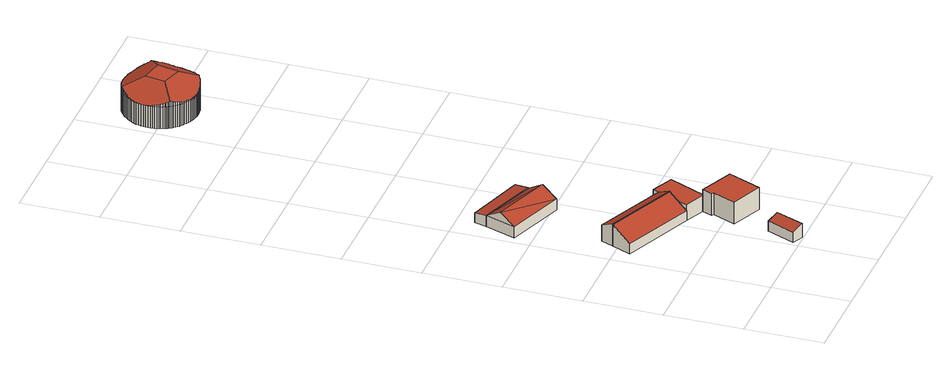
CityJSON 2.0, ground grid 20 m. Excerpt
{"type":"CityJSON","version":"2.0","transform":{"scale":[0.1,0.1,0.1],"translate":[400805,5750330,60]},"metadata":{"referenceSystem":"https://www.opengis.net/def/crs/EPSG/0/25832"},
"CityObjects":{
"building1":{"type":"Building","attributes":{"Gemeindeschluessel":"05515000","Geometrietyp2DReferenz":"3000","function":"31001_2700","roofType":"2100","measuredHeight":5.9},"geometry":[{"type":"Solid","lod":"2","boundaries":[[[[0,1,2,3]],[[4,5,1,0]],[[6,7,5,4]],[[3,2,7,6]],[[4,0,3,6]],[[1,5,7,2]]]],"semantics":{"surfaces":[{"type":"WallSurface"},{"type":"RoofSurface"},{"type":"GroundSurface"}],"values":[[0,0,0,0,1,2]]}}]},
"building2":{"type":"Building","attributes":{"Gemeindeschluessel":"05515000","Geometrietyp2DReferenz":"3000","function":"31001_2460","roofType":"2100","measuredHeight":3.73},"geometry":[{"type":"Solid","lod":"2","boundaries":[[[[8,9,10,11]],[[12,13,9,8]],[[14,15,13,12]],[[11,10,15,14]],[[12,8,11,14]],[[9,13,15,10]]]],"semantics":{"surfaces":[{"type":"WallSurface"},{"type":"RoofSurface"},{"type":"GroundSurface"}],"values":[[0,0,0,0,1,2]]}}]},
"building3":{"type":"Building","attributes":{"Gemeindeschluessel":"05515000","Geometrietyp2DReferenz":"3000","function":"51009_1610","roofType":"2100","measuredHeight":6.04},"geometry":[{"type":"Solid","lod":"2","boundaries":[[[[16,17,1,18]],[[19,20,17,16]],[[21,5,20,19]],[[18,1,5,21]],[[19,16,18,21]],[[17,20,5,1]]]],"semantics":{"surfaces":[{"type":"WallSurface"},{"type":"RoofSurface"},{"type":"GroundSurface"}],"values":[[0,0,0,0,1,2]]}}]},
"building4":{"type":"Building","attributes":{"Gemeindeschluessel":"05515000","Geometrietyp2DReferenz":"3000","function":"31001_2700","roofType":"3100","measuredHeight":5.4},"geometry":[{"type":"Solid","lod":"2","boundaries":[[[[22,23,24,25]],[[26,27,23,22]],[[28,29,27,26]],[[25,24,29,28]],[[22,30,26]],[[28,31,25]],[[25,31,30]],[[30,22,25]],[[31,28,26]],[[26,30,31]],[[23,27,29,24]]]],"semantics":{"surfaces":[{"type":"WallSurface"},{"type":"RoofSurface"},{"type":"GroundSurface"}],"values":[[0,0,0,0,0,0,1,1,1,1,2]]}}]},
"building5":{"type":"Building","attributes":{"Gemeindeschluessel":"05515000","Geometrietyp2DReferenz":"3000","function":"51009_1610","roofType":"2100","measuredHeight":3.2},"geometry":[{"type":"Solid","lod":"2","boundaries":[[[[32,33,34,35]],[[36,27,33,32]],[[37,38,27,36]],[[35,34,38,37]],[[36,32,35,37]],[[33,27,38,34]]]],"semantics":{"surfaces":[{"type":"WallSurface"},{"type":"RoofSurface"},{"type":"GroundSurface"}],"values":[[0,0,0,0,1,2]]}}]},
"building6":{"type":"Building","attributes":{"Gemeindeschluessel":"05515000","Geometrietyp2DReferenz":"3000","function":"31001_2700","roofType":"1000","measuredHeight":6},"geometry":[{"type":"Solid","lod":"2","boundaries":[[[[39,40,41,42]],[[43,44,40,39]],[[45,46,44,43]],[[47,48,46,45]],[[49,50,48,47]],[[51,52,50,49]],[[42,41,52,51]],[[49,47,45,43,39,42,51]],[[40,44,46,48,50,52,41]]]],"semantics":{"surfaces":[{"type":"WallSurface"},{"type":"RoofSurface"},{"type":"GroundSurface"}],"values":[[0,0,0,0,0,0,0,1,2]]}}]},
"building7":{"type":"Building","attributes":{"Gemeindeschluessel":"05515000","Geometrietyp2DReferenz":"3000","function":"31001_2700","roofType":"1000","measuredHeight":4.34},"geometry":[{"type":"Solid","lod":"2","boundaries":[[[[53,5,7,54]],[[55,56,5,53]],[[57,58,56,55]],[[59,40,58,57]],[[60,41,40,59]],[[54,7,41,60]],[[59,57,55,53,54,60]],[[5,56,58,40,41,7]]]],"semantics":{"surfaces":[{"type":"WallSurface"},{"type":"RoofSurface"},{"type":"GroundSurface"}],"values":[[0,0,0,0,0,0,1,2]]}}]},
"building8":{"type":"Building","attributes":{"Gemeindeschluessel":"05515000","Geometrietyp2DReferenz":"3000","function":"51003_1201","roofType":"5000","measuredHeight":9.32},"geometry":[{"type":"Solid","lod":"2","boundaries":[[[[61,62,63,64]],[[65,66,62,61]],[[67,68,66,65]],[[69,70,68,67]],[[71,72,70,69]],[[73,74,72,71]],[[75,76,74,73]],[[77,78,76,75]],[[79,80,78,77]],[[81,82,80,79]],[[83,84,82,81]],[[85,86,84,83]],[[87,88,86,85]],[[89,90,88,87]],[[91,92,90,89]],[[93,94,92,91]],[[95,96,94,93]],[[97,98,96,95]],[[99,100,98,97]],[[101,102,100,99]],[[103,104,102,101]],[[105,106,104,103]],[[107,108,106,105]],[[109,110,108,107]],[[111,112,110,109]],[[113,114,112,111]],[[115,116,114,113]],[[117,118,116,115]],[[119,120,118,117]],[[121,122,120,119]],[[123,124,122,121]],[[125,126,124,123]],[[127,128,126,125]],[[129,130,128,127]],[[131,132,130,129]],[[133,134,132,131]],[[135,136,134,133]],[[137,138,136,135]],[[139,140,138,137]],[[141,142,140,139]],[[143,144,142,141]],[[145,146,144,143]],[[147,148,146,145]],[[149,150,148,147]],[[151,152,150,149]],[[153,154,152,151]],[[155,156,154,153]],[[157,158,156,155]],[[159,160,158,157]],[[161,162,160,159]],[[163,164,162,161]],[[165,166,164,163]],[[167,168,166,165]],[[169,170,168,167]],[[171,172,170,169]],[[173,174,172,171]],[[175,176,174,173]],[[177,178,176,175]],[[179,180,178,177]],[[181,182,180,179]],[[183,184,182,181]],[[185,186,184,183]],[[187,188,186,185]],[[189,190,188,187]],[[191,192,190,189]],[[193,194,192,191]],[[195,196,194,193]],[[197,198,196,195]],[[199,200,198,197]],[[201,202,200,199]],[[203,204,202,201]],[[205,206,204,203]],[[207,208,206,205]],[[209,210,208,207]],[[211,212,210,209]],[[213,214,212,211]],[[215,216,214,213]],[[217,218,216,215]],[[219,220,218,217]],[[221,222,220,219]],[[223,224,222,221]],[[225,226,224,223]],[[227,228,226,225]],[[229,230,228,227]],[[231,232,230,229]],[[233,234,232,231]],[[235,236,234,233]],[[237,238,236,235]],[[239,240,238,237]],[[241,242,240,239]],[[243,244,242,241]],[[245,246,244,243]],[[247,248,246,245]],[[249,250,248,247]],[[251,252,250,249]],[[253,254,252,251]],[[255,256,254,253]],[[64,63,256,255]],[[257,258,259,260,261,262,263,264,265,266,267,87,85,83,268,269,270,271,272,273,274,275,276,277,278,279,280,281,282,283]],[[284,285,286,287,288,289,290,291,292,293,294,295,296,297,298,299,300,301,302,303,304,305,306,307,258,257,308,309]],[[310,311,312,313,314,315,316,317,318,319,309,308,320,321,322,323,324,325,326,327,328,329,330,331,332,333,334,335]],[[321,320,283,282,336,337,338,339,340,341,342,343,344,345,346,347,348,349,350,351,352,353,354,355,356,357,358]],[[308,257,283,320]],[[358,357,205,203]],[[357,356,207,205]],[[356,355,209,207]],[[355,354,211,209]],[[354,353,213,211]],[[353,352,215,213]],[[352,351,217,215]],[[351,350,219,217]],[[350,349,221,219]],[[349,348,223,221]],[[348,347,225,223]],[[347,346,227,225]],[[346,345,229,227]],[[345,344,231,229]],[[344,343,233,231]],[[343,342,235,233]],[[342,341,237,235]],[[341,340,239,237]],[[340,339,241,239]],[[339,338,243,241]],[[338,337,245,243]],[[337,336,247,245]],[[336,282,249,247]],[[282,281,251,249]],[[322,321,358,203,201]],[[335,334,177,175]],[[334,333,179,177]],[[333,332,181,179]],[[332,331,183,181]],[[331,330,185,183]],[[330,329,187,185]],[[329,328,189,187]],[[328,327,191,189]],[[327,326,193,191]],[[326,325,195,193]],[[325,324,197,195]],[[324,323,199,197]],[[323,322,201,199]],[[284,309,319,155,153]],[[319,318,157,155]],[[318,317,159,157]],[[317,316,161,159]],[[316,315,163,161]],[[315,314,165,163]],[[314,313,167,165]],[[313,312,169,167]],[[312,311,171,169]],[[311,310,173,171]],[[310,335,175,173]],[[307,306,109,107]],[[259,258,307,107,105]],[[306,305,111,109]],[[305,304,113,111]],[[304,303,115,113]],[[303,302,117,115]],[[302,301,119,117]],[[301,300,121,119]],[[300,299,123,121]],[[299,298,125,123]],[[296,295,131,129]],[[297,296,129,127]],[[295,294,133,131]],[[294,293,135,133]],[[293,292,137,135]],[[292,291,139,137]],[[291,290,141,139]],[[290,289,143,141]],[[289,288,145,143]],[[288,287,147,145]],[[287,286,149,147]],[[286,285,151,149]],[[285,284,153,151]],[[281,280,253,251]],[[280,279,255,253]],[[279,278,64,255]],[[278,277,61,64]],[[277,276,65,61]],[[276,275,67,65]],[[275,274,69,67]],[[274,273,71,69]],[[273,272,73,71]],[[272,271,75,73]],[[271,270,77,75]],[[270,269,79,77]],[[269,268,81,79]],[[268,83,81]],[[298,297,127,125]],[[267,266,91,89]],[[267,89,87]],[[266,265,93,91]],[[265,264,95,93]],[[264,263,97,95]],[[263,262,99,97]],[[262,261,101,99]],[[261,260,103,101]],[[260,259,105,103]],[[62,66,68,70,72,74,76,78,80,82,84,86,88,90,92,94,96,98,100,102,104,106,108,110,112,114,116,118,120,122,124,126,128,130,132,134,136,138,140,142,144,146,148,150,152,154,156,158,160,162,164,166,168,170,172,174,176,178,180,182,184,186,188,190,192,194,196,198,200,202,204,206,208,210,212,214,216,218,220,222,224,226,228,230,232,234,236,238,240,242,244,246,248,250,252,254,256,63]]]],"semantics":{"surfaces":[{"type":"WallSurface"},{"type":"RoofSurface"},{"type":"GroundSurface"}],"values":[[0,0,0,0,0,0,0,0,0,0,0,0,0,0,0,0,0,0,0,0,0,0,0,0,0,0,0,0,0,0,0,0,0,0,0,0,0,0,0,0,0,0,0,0,0,0,0,0,0,0,0,0,0,0,0,0,0,0,0,0,0,0,0,0,0,0,0,0,0,0,0,0,0,0,0,0,0,0,0,0,0,0,0,0,0,0,0,0,0,0,0,0,0,0,0,0,0,0,1,1,1,1,1,0,0,0,0,0,0,0,0,0,0,0,0,0,0,0,0,0,0,0,0,0,0,0,0,0,0,0,0,0,0,0,0,0,0,0,0,0,0,0,0,0,0,0,0,0,0,0,0,0,0,0,0,0,0,0,0,0,0,0,0,0,0,0,0,0,0,0,0,0,0,0,0,0,0,0,0,0,0,0,0,0,0,0,0,0,0,0,0,0,0,0,0,0,0,0,0,2]]}}]}
},
"vertices":[
[59,413,61],[59,413,2],[38,364,2],[38,364,29],[244,334,61],[244,334,2],[224,285,29],[224,285,2],
[273,77,37],[273,77,0],[243,89,0],[243,89,28],[242,4,38],[242,4,0],[213,16,28],[213,16,0],
[73,445,46],[73,445,2],[59,413,62],[258,366,46],[258,366,2],[244,334,62],
[10,641,38],[10,641,8],[163,587,8],[163,587,38],[38,720,38],[38,720,8],[191,665,38],[191,665,8],[24,681,62],[177,626,62],
[188,666,40],[188,666,8],[201,703,8],[201,703,34],[38,720,39],[48,752,34],[48,752,8],
[280,261,62],[280,261,2],[276,263,2],[276,263,62],[364,225,62],[364,225,2],[327,139,62],[327,139,2],[244,174,62],[244,174,2],[270,233,62],[270,233,2],[264,236,62],[264,236,2],
[244,334,45],[224,285,45],[265,382,45],[265,382,2],[323,357,45],[323,357,2],[280,261,45],[276,263,45],
[224,1580,65],[224,1580,6],[225,1577,6],[225,1577,65],[222,1584,65],[222,1584,6],[220,1589,65],[220,1589,6],[219,1593,65],[219,1593,6],[218,1598,65],[218,1598,6],[217,1603,65],[217,1603,6],[216,1608,65],[216,1608,6],[215,1613,65],[215,1613,6],[215,1619,65],[215,1619,6],[215,1625,65],[215,1625,6],[216,1631,65],[216,1631,6],[217,1637,65],[217,1637,6],[218,1644,65],[218,1644,6],[220,1650,65],[220,1650,6],[223,1656,65],[223,1656,6],[226,1663,65],[226,1663,6],[230,1669,65],[230,1669,6],[234,1675,65],[234,1675,6],[239,1681,65],[239,1681,6],[244,1686,65],[244,1686,6],[250,1691,65],[250,1691,6],[256,1696,65],[256,1696,6],[262,1700,65],[262,1700,6],[269,1704,65],[269,1704,6],[276,1706,65],[276,1706,6],[284,1709,65],[284,1709,6],[291,1710,65],[291,1710,6],[298,1712,65],[298,1712,6],[306,1712,65],[306,1712,6],[313,1712,65],[313,1712,6],[320,1711,65],[320,1711,6],[326,1710,65],[326,1710,6],[333,1709,65],[333,1709,6],[339,1707,65],[339,1707,6],[345,1704,65],[345,1704,6],[350,1702,65],[350,1702,6],[356,1699,65],[356,1699,6],[360,1696,65],[360,1696,6],[365,1693,65],[365,1693,6],[369,1690,65],[369,1690,6],[372,1686,65],[372,1686,6],[376,1683,65],[376,1683,6],[379,1679,65],[379,1679,6],[382,1676,65],[382,1676,6],[384,1672,65],[384,1672,6],[387,1669,65],[387,1669,6],[389,1666,65],[389,1666,6],[391,1662,65],[391,1662,6],[392,1658,65],[392,1658,6],[394,1655,65],[394,1655,6],[396,1650,65],[396,1650,6],[397,1646,65],[397,1646,6],[398,1641,65],[398,1641,6],[399,1636,65],[399,1636,6],[400,1631,65],[400,1631,6],[401,1626,65],[401,1626,6],[401,1620,65],[401,1620,6],[401,1614,65],[401,1614,6],[400,1608,65],[400,1608,6],[400,1602,65],[400,1602,6],[398,1596,65],[398,1596,6],[396,1589,65],[396,1589,6],[394,1583,65],[394,1583,6],[391,1577,65],[391,1577,6],[387,1570,65],[387,1570,6],[383,1564,65],[383,1564,6],[379,1558,65],[379,1558,6],[373,1553,65],[373,1553,6],[368,1548,65],[368,1548,6],[362,1543,65],[362,1543,6],[355,1539,65],[355,1539,6],[348,1535,65],[348,1535,6],[341,1532,65],[341,1532,6],[334,1530,65],[334,1530,6],[327,1528,65],[327,1528,6],[319,1527,65],[319,1527,6],[312,1526,65],[312,1526,6],[305,1526,65],[305,1526,6],[298,1527,65],[298,1527,6],[291,1528,65],[291,1528,6],[285,1529,65],[285,1529,6],[278,1531,65],[278,1531,6],[272,1533,65],[272,1533,6],[267,1536,65],[267,1536,6],[262,1539,65],[262,1539,6],[257,1542,65],[257,1542,6],[252,1545,65],[252,1545,6],[248,1548,65],[248,1548,6],[244,1551,65],[244,1551,6],[241,1555,65],[241,1555,6],[238,1558,65],[238,1558,6],[235,1562,65],[235,1562,6],[232,1565,65],[232,1565,6],[230,1569,65],[230,1569,6],[228,1572,65],[228,1572,6],[228,1573,65],[228,1573,6],[227,1573,65],[227,1573,6],[289,1650,100],[259,1698,79],[256,1696,78],[250,1691,75],[244,1686,73],[239,1681,71],[234,1675,69],[230,1669,68],[226,1663,67],[223,1656,66],[220,1650,66],[215,1625,66],[215,1619,66],[215,1613,67],[216,1608,68],[217,1603,69],[218,1598,70],[219,1593,71],[220,1589,72],[222,1584,74],[224,1580,75],[225,1577,76],[227,1573,77],[228,1573,78],[228,1572,78],[230,1569,79],[278,1599,100],[387,1669,82],[384,1672,80],[382,1676,79],[379,1679,77],[376,1683,76],[372,1686,75],[369,1690,73],[365,1693,72],[360,1696,71],[356,1699,70],[350,1702,69],[345,1704,68],[339,1707,68],[333,1709,67],[326,1710,67],[320,1711,67],[313,1712,67],[306,1712,68],[298,1712,69],[291,1710,70],[284,1709,72],[276,1706,73],[269,1704,75],[262,1700,78],[346,1640,99],[387,1668,82],[401,1626,71],[400,1631,72],[399,1636,73],[398,1641,74],[397,1646,75],[396,1650,76],[394,1655,77],[392,1658,79],[391,1662,80],[389,1666,81],[334,1583,99],[359,1541,82],[362,1543,81],[368,1548,78],[373,1553,76],[379,1558,74],[383,1564,73],[387,1570,71],[391,1577,70],[394,1583,69],[396,1589,69],[398,1596,69],[400,1602,69],[400,1608,69],[401,1614,69],[401,1620,70],[232,1565,78],[235,1562,76],[238,1558,75],[241,1555,74],[244,1551,73],[248,1548,71],[252,1545,70],[257,1542,69],[262,1539,69],[267,1536,68],[272,1533,67],[278,1531,67],[285,1529,67],[291,1528,67],[298,1527,67],[305,1526,68],[312,1526,69],[319,1527,70],[327,1528,72],[334,1530,74],[341,1532,76],[348,1535,78],[355,1539,81]
]}
